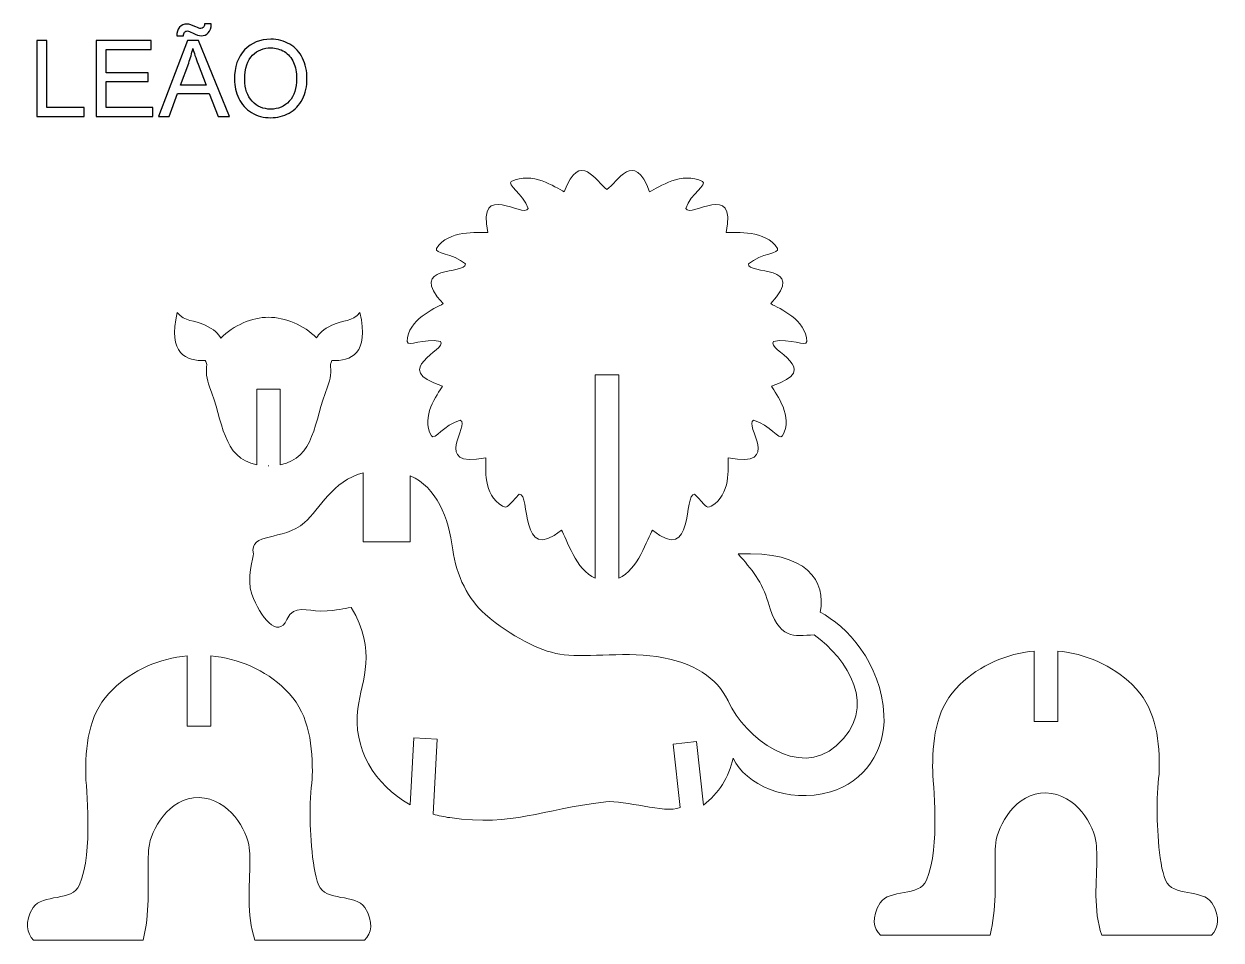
# Model space of a CAD drawing. Header units: centimetres. Extents: x -58 to 82, y -23 to 47.
# Drawn here: x -7.63 to 7.65, y -22.76 to -11.06 of the extents above; entities that cross this region are included whole.
import ezdxf

# ---------------------------------------------------------------- set-up
doc = ezdxf.new("R2010")
doc.units = ezdxf.units.CM
doc.header["$MEASUREMENT"] = 0
doc.layers.add('Camada 1', color=7, linetype='Continuous')

msp = doc.modelspace()

# ---------------------------------------------------------------- linework, layer by layer
at = {"layer": 'Camada 1', "color": 250}
for points, knots in [([(-5.68296, -11.21524), (-5.68342, -11.16944), (-5.67101, -11.13266), (-5.64529, -11.10536), (-5.64529, -11.10536), (-5.62024, -11.07806), (-5.58821, -11.06453), (-5.54895, -11.06453), (-5.54895, -11.06453), (-5.52165, -11.06453), (-5.48442, -11.07626), (-5.43727, -11.10017), (-5.43727, -11.10017), (-5.4111, -11.11349), (-5.39056, -11.12003), (-5.375, -11.12003), (-5.375, -11.12003), (-5.36101, -11.12003), (-5.35018, -11.11619), (-5.34273, -11.10852), (-5.34273, -11.10852), (-5.33506, -11.10063), (-5.32987, -11.08551), (-5.32672, -11.0625), (-5.32672, -11.0625), (-5.32672, -11.0625), (-5.24098, -11.0625), (-5.24098, -11.0625), (-5.24098, -11.0625), (-5.24211, -11.11281), (-5.25497, -11.15049), (-5.27888, -11.17553), (-5.27888, -11.17553), (-5.3028, -11.20057), (-5.33348, -11.21321), (-5.37049, -11.21321), (-5.37049, -11.21321), (-5.39824, -11.21321), (-5.43479, -11.2008), (-5.48013, -11.17621), (-5.48013, -11.17621), (-5.50969, -11.16041), (-5.53135, -11.15229), (-5.54489, -11.15229), (-5.54489, -11.15229), (-5.56, -11.15229), (-5.57196, -11.15771), (-5.58121, -11.16831), (-5.58121, -11.16831), (-5.59091, -11.17891), (-5.59565, -11.19448), (-5.5952, -11.21524), (-5.5952, -11.21524), (-5.5952, -11.21524), (-5.68296, -11.21524), (-5.68296, -11.21524)], [0, 0, 0, 0, 0.07142857, 0.07142857, 0.07142857, 0.07142857, 0.14285714, 0.14285714, 0.14285714, 0.14285714, 0.21428571, 0.21428571, 0.21428571, 0.21428571, 0.28571429, 0.28571429, 0.28571429, 0.28571429, 0.35714286, 0.35714286, 0.35714286, 0.35714286, 0.42857143, 0.42857143, 0.42857143, 0.42857143, 0.5, 0.5, 0.5, 0.5, 0.57142857, 0.57142857, 0.57142857, 0.57142857, 0.64285714, 0.64285714, 0.64285714, 0.64285714, 0.71428571, 0.71428571, 0.71428571, 0.71428571, 0.78571429, 0.78571429, 0.78571429, 0.78571429, 0.85714286, 0.85714286, 0.85714286, 0.85714286, 0.92857143, 0.92857143, 0.92857143, 0.92857143, 1, 1, 1, 1]), ([(-7.47052, -12.2436), (-7.47052, -12.2436), (-7.47052, -11.27458), (-7.47052, -11.27458), (-7.47052, -11.27458), (-7.47052, -11.27458), (-7.34215, -11.27458), (-7.34215, -11.27458), (-7.34215, -11.27458), (-7.34215, -11.27458), (-7.34215, -12.12921), (-7.34215, -12.12921), (-7.34215, -12.12921), (-7.34215, -12.12921), (-6.86497, -12.12921), (-6.86497, -12.12921), (-6.86497, -12.12921), (-6.86497, -12.12921), (-6.86497, -12.2436), (-6.86497, -12.2436), (-6.86497, -12.2436), (-6.86497, -12.2436), (-7.47052, -12.2436), (-7.47052, -12.2436)], [0, 0, 0, 0, 0.16666667, 0.16666667, 0.16666667, 0.16666667, 0.33333333, 0.33333333, 0.33333333, 0.33333333, 0.5, 0.5, 0.5, 0.5, 0.66666667, 0.66666667, 0.66666667, 0.66666667, 0.83333333, 0.83333333, 0.83333333, 0.83333333, 1, 1, 1, 1]), ([(-6.70952, -12.2436), (-6.70952, -12.2436), (-6.70952, -11.27458), (-6.70952, -11.27458), (-6.70952, -11.27458), (-6.70952, -11.27458), (-6.00898, -11.27458), (-6.00898, -11.27458), (-6.00898, -11.27458), (-6.00898, -11.27458), (-6.00898, -11.38896), (-6.00898, -11.38896), (-6.00898, -11.38896), (-6.00898, -11.38896), (-6.58137, -11.38896), (-6.58137, -11.38896), (-6.58137, -11.38896), (-6.58137, -11.38896), (-6.58137, -11.68565), (-6.58137, -11.68565), (-6.58137, -11.68565), (-6.58137, -11.68565), (-6.04531, -11.68565), (-6.04531, -11.68565), (-6.04531, -11.68565), (-6.04531, -11.68565), (-6.04531, -11.79936), (-6.04531, -11.79936), (-6.04531, -11.79936), (-6.04531, -11.79936), (-6.58137, -11.79936), (-6.58137, -11.79936), (-6.58137, -11.79936), (-6.58137, -11.79936), (-6.58137, -12.12921), (-6.58137, -12.12921), (-6.58137, -12.12921), (-6.58137, -12.12921), (-5.98642, -12.12921), (-5.98642, -12.12921), (-5.98642, -12.12921), (-5.98642, -12.12921), (-5.98642, -12.2436), (-5.98642, -12.2436), (-5.98642, -12.2436), (-5.98642, -12.2436), (-6.70952, -12.2436), (-6.70952, -12.2436)], [0, 0, 0, 0, 0.08333333, 0.08333333, 0.08333333, 0.08333333, 0.16666667, 0.16666667, 0.16666667, 0.16666667, 0.25, 0.25, 0.25, 0.25, 0.33333333, 0.33333333, 0.33333333, 0.33333333, 0.41666667, 0.41666667, 0.41666667, 0.41666667, 0.5, 0.5, 0.5, 0.5, 0.58333333, 0.58333333, 0.58333333, 0.58333333, 0.66666667, 0.66666667, 0.66666667, 0.66666667, 0.75, 0.75, 0.75, 0.75, 0.83333333, 0.83333333, 0.83333333, 0.83333333, 0.91666667, 0.91666667, 0.91666667, 0.91666667, 1, 1, 1, 1]), ([(-5.9158, -12.2436), (-5.9158, -12.2436), (-5.54353, -11.27458), (-5.54353, -11.27458), (-5.54353, -11.27458), (-5.54353, -11.27458), (-5.40546, -11.27458), (-5.40546, -11.27458), (-5.40546, -11.27458), (-5.40546, -11.27458), (-5.00882, -12.2436), (-5.00882, -12.2436), (-5.00882, -12.2436), (-5.00882, -12.2436), (-5.15502, -12.2436), (-5.15502, -12.2436), (-5.15502, -12.2436), (-5.15502, -12.2436), (-5.26806, -11.95007), (-5.26806, -11.95007), (-5.26806, -11.95007), (-5.26806, -11.95007), (-5.67326, -11.95007), (-5.67326, -11.95007), (-5.67326, -11.95007), (-5.67326, -11.95007), (-5.77953, -12.2436), (-5.77953, -12.2436), (-5.77953, -12.2436), (-5.77953, -12.2436), (-5.9158, -12.2436), (-5.9158, -12.2436)], [0, 0, 0, 0, 0.125, 0.125, 0.125, 0.125, 0.25, 0.25, 0.25, 0.25, 0.375, 0.375, 0.375, 0.375, 0.5, 0.5, 0.5, 0.5, 0.625, 0.625, 0.625, 0.625, 0.75, 0.75, 0.75, 0.75, 0.875, 0.875, 0.875, 0.875, 1, 1, 1, 1]), ([(-4.94542, -11.77161), (-4.94542, -11.61075), (-4.90233, -11.48485), (-4.81592, -11.39393), (-4.81592, -11.39393), (-4.72951, -11.303), (-4.61805, -11.25743), (-4.48133, -11.25743), (-4.48133, -11.25743), (-4.39198, -11.25743), (-4.31121, -11.27886), (-4.23947, -11.3215), (-4.23947, -11.3215), (-4.16772, -11.36437), (-4.1129, -11.42393), (-4.07522, -11.50042), (-4.07522, -11.50042), (-4.03754, -11.57668), (-4.01881, -11.66354), (-4.01881, -11.76033), (-4.01881, -11.76033), (-4.01881, -11.8587), (-4.03844, -11.94669), (-4.07815, -12.02407), (-4.07815, -12.02407), (-4.11786, -12.10169), (-4.17404, -12.16035), (-4.24669, -12.20028), (-4.24669, -12.20028), (-4.31956, -12.24022), (-4.39785, -12.26007), (-4.482, -12.26007), (-4.482, -12.26007), (-4.57338, -12.26007), (-4.65483, -12.23819), (-4.72657, -12.19396), (-4.72657, -12.19396), (-4.79854, -12.14997), (-4.85292, -12.08973), (-4.88992, -12.01347), (-4.88992, -12.01347), (-4.92692, -11.93744), (-4.94542, -11.85667), (-4.94542, -11.77161)], [0, 0, 0, 0, 0.09090909, 0.09090909, 0.09090909, 0.09090909, 0.18181818, 0.18181818, 0.18181818, 0.18181818, 0.27272727, 0.27272727, 0.27272727, 0.27272727, 0.36363636, 0.36363636, 0.36363636, 0.36363636, 0.45454545, 0.45454545, 0.45454545, 0.45454545, 0.54545455, 0.54545455, 0.54545455, 0.54545455, 0.63636364, 0.63636364, 0.63636364, 0.63636364, 0.72727273, 0.72727273, 0.72727273, 0.72727273, 0.81818182, 0.81818182, 0.81818182, 0.81818182, 0.90909091, 0.90909091, 0.90909091, 0.90909091, 1, 1, 1, 1]), ([(-5.63626, -11.84561), (-5.63626, -11.84561), (-5.30754, -11.84561), (-5.30754, -11.84561), (-5.30754, -11.84561), (-5.30754, -11.84561), (-5.40884, -11.57735), (-5.40884, -11.57735), (-5.40884, -11.57735), (-5.43952, -11.49591), (-5.46254, -11.4289), (-5.47743, -11.37633), (-5.47743, -11.37633), (-5.48984, -11.4386), (-5.50721, -11.50019), (-5.52977, -11.56156), (-5.52977, -11.56156), (-5.52977, -11.56156), (-5.63626, -11.84561), (-5.63626, -11.84561)], [0, 0, 0, 0, 0.2, 0.2, 0.2, 0.2, 0.4, 0.4, 0.4, 0.4, 0.6, 0.6, 0.6, 0.6, 0.8, 0.8, 0.8, 0.8, 1, 1, 1, 1]), ([(-4.81321, -11.77364), (-4.81321, -11.89051), (-4.78185, -11.98234), (-4.71913, -12.04957), (-4.71913, -12.04957), (-4.65618, -12.1168), (-4.57744, -12.15042), (-4.48268, -12.15042), (-4.48268, -12.15042), (-4.38612, -12.15042), (-4.3067, -12.11658), (-4.24443, -12.04867), (-4.24443, -12.04867), (-4.18216, -11.98076), (-4.1508, -11.88442), (-4.1508, -11.75965), (-4.1508, -11.75965), (-4.1508, -11.68091), (-4.16434, -11.6121), (-4.19096, -11.55321), (-4.19096, -11.55321), (-4.21758, -11.49433), (-4.25661, -11.44875), (-4.30783, -11.41626), (-4.30783, -11.41626), (-4.35927, -11.384), (-4.4168, -11.36776), (-4.48065, -11.36776), (-4.48065, -11.36776), (-4.57157, -11.36776), (-4.64964, -11.39889), (-4.71507, -11.46139), (-4.71507, -11.46139), (-4.7805, -11.52366), (-4.81321, -11.62789), (-4.81321, -11.77364)], [0, 0, 0, 0, 0.11111111, 0.11111111, 0.11111111, 0.11111111, 0.22222222, 0.22222222, 0.22222222, 0.22222222, 0.33333333, 0.33333333, 0.33333333, 0.33333333, 0.44444444, 0.44444444, 0.44444444, 0.44444444, 0.55555556, 0.55555556, 0.55555556, 0.55555556, 0.66666667, 0.66666667, 0.66666667, 0.66666667, 0.77777778, 0.77777778, 0.77777778, 0.77777778, 0.88888889, 0.88888889, 0.88888889, 0.88888889, 1, 1, 1, 1])]:
    msp.add_open_spline(points, degree=3, knots=knots, dxfattribs=at)
at = {"layer": 'Camada 1', "color": 250, "lineweight": 20}
for points, knots in [([(-0.33835, -18.13749), (-0.58171, -18.04842), (-0.70592, -17.62431), (-0.76942, -17.52694), (-0.76942, -17.52694), (-1.31459, -17.97431), (-1.15776, -17.05236), (-1.30844, -17.06759), (-1.30844, -17.06759), (-1.46008, -17.21885), (-1.44731, -17.25308), (-1.52119, -17.22126), (-1.52119, -17.22126), (-1.77532, -17.07259), (-1.73279, -16.73114), (-1.73623, -16.60459), (-1.73623, -16.60459), (-2.44659, -16.73606), (-1.9231, -16.17912), (-2.06171, -16.12155), (-2.06171, -16.12155), (-2.27358, -16.18136), (-2.38393, -16.38484), (-2.43099, -16.32261), (-2.43099, -16.32261), (-2.57191, -16.07454), (-2.35326, -15.79882), (-2.2889, -15.68759), (-2.2889, -15.68759), (-2.97406, -15.46787), (-2.22418, -15.2314), (-2.31357, -15.11646), (-2.31357, -15.11646), (-2.52889, -15.06876), (-2.7328, -15.19315), (-2.74042, -15.11718), (-2.74042, -15.11718), (-2.7304, -14.83618), (-2.39424, -14.70004), (-2.27927, -14.63396), (-2.27927, -14.63396), (-2.75564, -14.12196), (-1.98032, -14.26926), (-1.99654, -14.12774), (-1.99654, -14.12774), (-2.15761, -13.98534), (-2.40047, -13.99733), (-2.36659, -13.92796), (-2.36659, -13.92796), (-2.20829, -13.6893), (-1.84469, -13.72925), (-1.70992, -13.72599), (-1.70992, -13.72599), (-1.84989, -13.05893), (-1.25685, -13.55053), (-1.19556, -13.42035), (-1.19556, -13.42035), (-1.25922, -13.22139), (-1.47593, -13.11775), (-1.40967, -13.07359), (-1.40967, -13.07359), (-1.14551, -12.94121), (-0.85186, -13.14655), (-0.73347, -13.20703), (-0.73347, -13.20703), (-0.53447, -12.6598), (-0.32258, -13.08721), (-0.18835, -13.17567), (-0.18835, -13.17567), (-0.05412, -13.08721), (0.15777, -12.6598), (0.35677, -13.20703), (0.35677, -13.20703), (0.47516, -13.14655), (0.76881, -12.94121), (1.03297, -13.07359), (1.03297, -13.07359), (1.09923, -13.11775), (0.88252, -13.22139), (0.81886, -13.42035), (0.81886, -13.42035), (0.88015, -13.55053), (1.47319, -13.05893), (1.33322, -13.72599), (1.33322, -13.72599), (1.46799, -13.72925), (1.83159, -13.6893), (1.98989, -13.92796), (1.98989, -13.92796), (2.02377, -13.99733), (1.78091, -13.98534), (1.61984, -14.12774), (1.61984, -14.12774), (1.60362, -14.26926), (2.37894, -14.12196), (1.90257, -14.63396), (1.90257, -14.63396), (2.01754, -14.70004), (2.3537, -14.83618), (2.36372, -15.11718), (2.36372, -15.11718), (2.3561, -15.19315), (2.15219, -15.06876), (1.93687, -15.11646), (1.93687, -15.11646), (1.84748, -15.2314), (2.59736, -15.46787), (1.9122, -15.68759), (1.9122, -15.68759), (1.97656, -15.79882), (2.19521, -16.07454), (2.05429, -16.32261), (2.05429, -16.32261), (2.00723, -16.38484), (1.89688, -16.18136), (1.68501, -16.12155), (1.68501, -16.12155), (1.5464, -16.17912), (2.06989, -16.73606), (1.35953, -16.60459), (1.35953, -16.60459), (1.35609, -16.73114), (1.39862, -17.07259), (1.14449, -17.22126), (1.14449, -17.22126), (1.07061, -17.25308), (1.08338, -17.21885), (0.93174, -17.06759), (0.93174, -17.06759), (0.78106, -17.05236), (0.93789, -17.97431), (0.39272, -17.52694), (0.39272, -17.52694), (0.32922, -17.62431), (0.20501, -18.04842), (-0.03835, -18.13749), (-0.03835, -18.13749), (-0.03835, -18.13749), (-0.03835, -15.54357), (-0.03835, -15.54357), (-0.03835, -15.54357), (-0.03835, -15.54357), (-0.33835, -15.54357), (-0.33835, -15.54357), (-0.33835, -15.54357), (-0.33835, -15.54357), (-0.33835, -18.13749), (-0.33835, -18.13749)], [0, 0, 0, 0, 0.02702703, 0.02702703, 0.02702703, 0.02702703, 0.05405405, 0.05405405, 0.05405405, 0.05405405, 0.08108108, 0.08108108, 0.08108108, 0.08108108, 0.10810811, 0.10810811, 0.10810811, 0.10810811, 0.13513514, 0.13513514, 0.13513514, 0.13513514, 0.16216216, 0.16216216, 0.16216216, 0.16216216, 0.18918919, 0.18918919, 0.18918919, 0.18918919, 0.21621622, 0.21621622, 0.21621622, 0.21621622, 0.24324324, 0.24324324, 0.24324324, 0.24324324, 0.27027027, 0.27027027, 0.27027027, 0.27027027, 0.2972973, 0.2972973, 0.2972973, 0.2972973, 0.32432432, 0.32432432, 0.32432432, 0.32432432, 0.35135135, 0.35135135, 0.35135135, 0.35135135, 0.37837838, 0.37837838, 0.37837838, 0.37837838, 0.40540541, 0.40540541, 0.40540541, 0.40540541, 0.43243243, 0.43243243, 0.43243243, 0.43243243, 0.45945946, 0.45945946, 0.45945946, 0.45945946, 0.48648649, 0.48648649, 0.48648649, 0.48648649, 0.51351351, 0.51351351, 0.51351351, 0.51351351, 0.54054054, 0.54054054, 0.54054054, 0.54054054, 0.56756757, 0.56756757, 0.56756757, 0.56756757, 0.59459459, 0.59459459, 0.59459459, 0.59459459, 0.62162162, 0.62162162, 0.62162162, 0.62162162, 0.64864865, 0.64864865, 0.64864865, 0.64864865, 0.67567568, 0.67567568, 0.67567568, 0.67567568, 0.7027027, 0.7027027, 0.7027027, 0.7027027, 0.72972973, 0.72972973, 0.72972973, 0.72972973, 0.75675676, 0.75675676, 0.75675676, 0.75675676, 0.78378378, 0.78378378, 0.78378378, 0.78378378, 0.81081081, 0.81081081, 0.81081081, 0.81081081, 0.83783784, 0.83783784, 0.83783784, 0.83783784, 0.86486486, 0.86486486, 0.86486486, 0.86486486, 0.89189189, 0.89189189, 0.89189189, 0.89189189, 0.91891892, 0.91891892, 0.91891892, 0.91891892, 0.94594595, 0.94594595, 0.94594595, 0.94594595, 0.97297297, 0.97297297, 0.97297297, 0.97297297, 1, 1, 1, 1]), ([(-4.50991, -14.80784), (-4.29876, -14.80784), (-4.05762, -14.90854), (-3.89683, -15.07271), (-3.89683, -15.07271), (-3.86908, -15.01642), (-3.81058, -14.96178), (-3.69988, -14.90865), (-3.69988, -14.90865), (-3.55682, -14.83998), (-3.43933, -14.8685), (-3.34197, -14.74573), (-3.34197, -14.74573), (-3.2196, -15.27939), (-3.45803, -15.37037), (-3.70159, -15.3608), (-3.70159, -15.3608), (-3.70698, -15.37765), (-3.71346, -15.39348), (-3.72073, -15.40826), (-3.72073, -15.40826), (-3.70735, -15.4982), (-3.71696, -15.59496), (-3.75667, -15.6961), (-3.75667, -15.6961), (-3.93374, -16.14747), (-3.91999, -16.60836), (-4.35941, -16.69034), (-4.35941, -16.69034), (-4.35941, -16.69034), (-4.3594, -15.72454), (-4.3594, -15.72454), (-4.3594, -15.72454), (-4.3594, -15.72454), (-4.65941, -15.72448), (-4.65941, -15.72448), (-4.65941, -15.72448), (-4.65941, -15.72448), (-4.65939, -16.69025), (-4.65939, -16.69025), (-4.65939, -16.69025), (-5.10037, -16.60713), (-5.08878, -16.1372), (-5.26317, -15.6961), (-5.26317, -15.6961), (-5.30269, -15.59618), (-5.31164, -15.49975), (-5.29736, -15.40966), (-5.29736, -15.40966), (-5.30492, -15.3945), (-5.31162, -15.37817), (-5.31719, -15.3608), (-5.31719, -15.3608), (-5.56082, -15.37038), (-5.79918, -15.27941), (-5.67684, -14.74574), (-5.67684, -14.74574), (-5.57949, -14.8685), (-5.46199, -14.84001), (-5.31887, -14.90865), (-5.31887, -14.90865), (-5.20614, -14.96274), (-5.14759, -15.01842), (-5.12049, -15.07582), (-5.12049, -15.07582), (-4.96007, -14.91096), (-4.72049, -14.80784), (-4.50991, -14.80784)], [0, 0, 0, 0, 0.05882353, 0.05882353, 0.05882353, 0.05882353, 0.11764706, 0.11764706, 0.11764706, 0.11764706, 0.17647059, 0.17647059, 0.17647059, 0.17647059, 0.23529412, 0.23529412, 0.23529412, 0.23529412, 0.29411765, 0.29411765, 0.29411765, 0.29411765, 0.35294118, 0.35294118, 0.35294118, 0.35294118, 0.41176471, 0.41176471, 0.41176471, 0.41176471, 0.47058824, 0.47058824, 0.47058824, 0.47058824, 0.52941176, 0.52941176, 0.52941176, 0.52941176, 0.58823529, 0.58823529, 0.58823529, 0.58823529, 0.64705882, 0.64705882, 0.64705882, 0.64705882, 0.70588235, 0.70588235, 0.70588235, 0.70588235, 0.76470588, 0.76470588, 0.76470588, 0.76470588, 0.82352941, 0.82352941, 0.82352941, 0.82352941, 0.88235294, 0.88235294, 0.88235294, 0.88235294, 0.94117647, 0.94117647, 0.94117647, 0.94117647, 1, 1, 1, 1]), ([(0.44844, -19.14167), (0.91452, -19.20771), (1.22066, -19.41895), (1.35395, -19.6992), (1.35395, -19.6992), (1.35395, -19.6992), (1.35403, -19.69926), (1.35403, -19.69926), (1.35403, -19.69926), (1.35526, -19.70192), (1.35662, -19.70464), (1.35785, -19.70736), (1.35785, -19.70736), (1.35785, -19.70736), (1.35817, -19.7081), (1.35817, -19.7081), (1.35817, -19.7081), (1.58142, -20.18809), (2.26267, -20.70042), (2.73904, -20.28192), (2.73904, -20.28192), (3.29914, -19.78987), (2.87889, -19.17212), (2.45784, -18.8614), (2.45784, -18.8614), (2.19659, -18.88173), (2.00635, -18.93259), (1.8692, -18.44536), (1.8692, -18.44536), (1.79954, -18.19788), (1.65629, -18.02022), (1.4874, -17.83053), (1.4874, -17.83053), (2.3738, -17.78388), (2.61661, -18.18646), (2.53349, -18.57276), (2.53349, -18.57276), (2.86956, -18.74906), (3.3161, -19.22082), (3.34936, -19.88815), (3.34936, -19.88815), (3.37179, -20.33811), (3.09777, -20.74483), (2.66445, -20.86837), (2.66445, -20.86837), (2.10819, -21.02695), (1.58065, -20.77196), (1.42216, -20.44008), (1.42216, -20.44008), (1.42216, -20.44008), (1.42203, -20.44003), (1.42203, -20.44003), (1.42203, -20.44003), (1.37185, -20.68139), (1.2349, -20.88844), (1.04444, -21.03871), (1.04444, -21.03871), (1.04444, -21.03871), (0.95366, -20.22391), (0.95366, -20.22391), (0.95366, -20.22391), (0.95366, -20.22391), (0.65551, -20.25713), (0.65551, -20.25713), (0.65551, -20.25713), (0.65551, -20.25713), (0.74583, -21.06786), (0.74583, -21.06786), (0.74583, -21.06786), (0.54526, -21.15024), (0.04266, -20.96778), (-0.20356, -20.99555), (-0.20356, -20.99555), (-1.06165, -21.09235), (-1.35618, -21.3133), (-2.19576, -21.19763), (-2.19576, -21.19763), (-2.26827, -21.18765), (-2.33868, -21.17255), (-2.40671, -21.15297), (-2.40671, -21.15297), (-2.40671, -21.15297), (-2.35453, -20.19506), (-2.35453, -20.19506), (-2.35453, -20.19506), (-2.35453, -20.19506), (-2.65407, -20.17864), (-2.65407, -20.17864), (-2.65407, -20.17864), (-2.65407, -20.17864), (-2.70057, -21.03263), (-2.70057, -21.03263), (-2.70057, -21.03263), (-3.15879, -20.78304), (-3.439, -20.30474), (-3.36969, -19.8017), (-3.36969, -19.8017), (-3.31867, -19.43116), (-3.11978, -19.07538), (-3.45317, -18.51358), (-3.45317, -18.51358), (-3.57, -18.52783), (-3.58918, -18.55015), (-3.85019, -18.55932), (-3.85019, -18.55932), (-4.00525, -18.56477), (-4.18515, -18.4662), (-4.27666, -18.66663), (-4.27666, -18.66663), (-4.39301, -18.92151), (-4.61375, -18.63452), (-4.72335, -18.34589), (-4.72335, -18.34589), (-4.79836, -18.14841), (-4.69548, -17.8694), (-4.7037, -17.82871), (-4.7037, -17.82871), (-4.76104, -17.54585), (-4.32694, -17.67155), (-4.05024, -17.43012), (-4.05024, -17.43012), (-3.84857, -17.25422), (-3.70244, -16.89828), (-3.30034, -16.79522), (-3.30034, -16.79522), (-3.30034, -16.79522), (-3.30032, -17.67479), (-3.30032, -17.67479), (-3.30032, -17.67479), (-3.30032, -17.67479), (-3.00034, -17.67473), (-3.00034, -17.67473), (-3.00034, -17.67473), (-3.00034, -17.67473), (-2.70036, -17.67459), (-2.70036, -17.67459), (-2.70036, -17.67459), (-2.70036, -17.67459), (-2.70035, -16.83126), (-2.70035, -16.83126), (-2.70035, -16.83126), (-2.36456, -16.97754), (-2.20785, -17.36579), (-2.15757, -17.77609), (-2.15757, -17.77609), (-2.11824, -18.09749), (-1.95113, -18.42659), (-1.7438, -18.60097), (-1.7438, -18.60097), (-1.40108, -18.88919), (-1.06562, -19.05942), (-0.78857, -19.11127), (-0.78857, -19.11127), (-0.51147, -19.16314), (-0.01764, -19.07563), (0.44844, -19.14167)], [0, 0, 0, 0, 0.02564103, 0.02564103, 0.02564103, 0.02564103, 0.05128205, 0.05128205, 0.05128205, 0.05128205, 0.07692308, 0.07692308, 0.07692308, 0.07692308, 0.1025641, 0.1025641, 0.1025641, 0.1025641, 0.12820513, 0.12820513, 0.12820513, 0.12820513, 0.15384615, 0.15384615, 0.15384615, 0.15384615, 0.17948718, 0.17948718, 0.17948718, 0.17948718, 0.20512821, 0.20512821, 0.20512821, 0.20512821, 0.23076923, 0.23076923, 0.23076923, 0.23076923, 0.25641026, 0.25641026, 0.25641026, 0.25641026, 0.28205128, 0.28205128, 0.28205128, 0.28205128, 0.30769231, 0.30769231, 0.30769231, 0.30769231, 0.33333333, 0.33333333, 0.33333333, 0.33333333, 0.35897436, 0.35897436, 0.35897436, 0.35897436, 0.38461538, 0.38461538, 0.38461538, 0.38461538, 0.41025641, 0.41025641, 0.41025641, 0.41025641, 0.43589744, 0.43589744, 0.43589744, 0.43589744, 0.46153846, 0.46153846, 0.46153846, 0.46153846, 0.48717949, 0.48717949, 0.48717949, 0.48717949, 0.51282051, 0.51282051, 0.51282051, 0.51282051, 0.53846154, 0.53846154, 0.53846154, 0.53846154, 0.56410256, 0.56410256, 0.56410256, 0.56410256, 0.58974359, 0.58974359, 0.58974359, 0.58974359, 0.61538462, 0.61538462, 0.61538462, 0.61538462, 0.64102564, 0.64102564, 0.64102564, 0.64102564, 0.66666667, 0.66666667, 0.66666667, 0.66666667, 0.69230769, 0.69230769, 0.69230769, 0.69230769, 0.71794872, 0.71794872, 0.71794872, 0.71794872, 0.74358974, 0.74358974, 0.74358974, 0.74358974, 0.76923077, 0.76923077, 0.76923077, 0.76923077, 0.79487179, 0.79487179, 0.79487179, 0.79487179, 0.82051282, 0.82051282, 0.82051282, 0.82051282, 0.84615385, 0.84615385, 0.84615385, 0.84615385, 0.87179487, 0.87179487, 0.87179487, 0.87179487, 0.8974359, 0.8974359, 0.8974359, 0.8974359, 0.92307692, 0.92307692, 0.92307692, 0.92307692, 0.94871795, 0.94871795, 0.94871795, 0.94871795, 0.97435897, 0.97435897, 0.97435897, 0.97435897, 1, 1, 1, 1]), ([(-4.5047, -16.70315), (-4.5047, -16.70315), (-4.50991, -16.70322), (-4.50991, -16.70322), (-4.50991, -16.70322), (-4.50991, -16.70322), (-4.51466, -16.70315), (-4.51466, -16.70315), (-4.51466, -16.70315), (-4.51466, -16.70315), (-4.5047, -16.70315), (-4.5047, -16.70315)], [0, 0, 0, 0, 0.33333333, 0.33333333, 0.33333333, 0.33333333, 0.66666667, 0.66666667, 0.66666667, 0.66666667, 1, 1, 1, 1]), ([(5.56801, -19.07024), (5.92242, -19.1027), (6.26144, -19.25247), (6.51939, -19.49889), (6.51939, -19.49889), (6.80622, -19.77223), (6.86553, -20.15374), (6.86553, -20.54933), (6.86553, -20.54933), (6.86553, -20.6596), (6.83945, -20.82842), (6.83624, -21.02473), (6.83624, -21.02473), (6.83303, -21.22104), (6.85256, -21.77503), (6.94365, -21.99548), (6.94365, -21.99548), (7.03474, -22.21595), (7.41756, -22.10314), (7.53572, -22.28589), (7.53572, -22.28589), (7.65388, -22.46866), (7.61753, -22.61713), (7.53041, -22.70027), (7.53041, -22.70027), (7.53041, -22.70027), (6.72069, -22.70027), (6.72069, -22.70027), (6.72069, -22.70027), (6.72069, -22.70027), (6.13097, -22.70027), (6.13097, -22.70027), (6.13097, -22.70027), (6.01787, -22.3716), (6.0675, -22.02149), (6.0675, -21.68247), (6.0675, -21.68247), (6.0675, -21.62721), (6.06448, -21.57324), (6.05877, -21.52114), (6.05877, -21.52114), (6.03503, -21.30469), (5.8104, -20.89139), (5.41801, -20.88187), (5.41801, -20.88187), (5.02562, -20.87235), (4.80099, -21.30469), (4.77725, -21.52114), (4.77725, -21.52114), (4.77154, -21.57324), (4.76852, -21.62721), (4.76852, -21.68247), (4.76852, -21.68247), (4.76852, -22.02149), (4.78706, -22.3596), (4.70505, -22.70027), (4.70505, -22.70027), (4.70505, -22.70027), (4.11533, -22.70027), (4.11533, -22.70027), (4.11533, -22.70027), (4.11533, -22.70027), (3.71047, -22.70027), (3.71047, -22.70027), (3.71047, -22.70027), (3.71047, -22.70027), (3.30561, -22.70027), (3.30561, -22.70027), (3.30561, -22.70027), (3.21849, -22.61713), (3.18214, -22.46866), (3.3003, -22.28589), (3.3003, -22.28589), (3.41846, -22.10314), (3.80127, -22.21595), (3.89237, -21.99548), (3.89237, -21.99548), (4.07459, -21.55451), (3.97049, -20.76987), (3.97049, -20.54933), (3.97049, -20.54933), (3.97049, -20.15172), (4.0296, -19.77242), (4.31663, -19.49889), (4.31663, -19.49889), (4.57458, -19.25247), (4.9136, -19.1027), (5.26801, -19.07024), (5.26801, -19.07024), (5.26801, -19.07024), (5.26801, -19.96819), (5.26801, -19.96819), (5.26801, -19.96819), (5.26801, -19.96819), (5.56801, -19.96819), (5.56801, -19.96819), (5.56801, -19.96819), (5.56801, -19.96819), (5.56801, -19.07024), (5.56801, -19.07024)], [0, 0, 0, 0, 0.04, 0.04, 0.04, 0.04, 0.08, 0.08, 0.08, 0.08, 0.12, 0.12, 0.12, 0.12, 0.16, 0.16, 0.16, 0.16, 0.2, 0.2, 0.2, 0.2, 0.24, 0.24, 0.24, 0.24, 0.28, 0.28, 0.28, 0.28, 0.32, 0.32, 0.32, 0.32, 0.36, 0.36, 0.36, 0.36, 0.4, 0.4, 0.4, 0.4, 0.44, 0.44, 0.44, 0.44, 0.48, 0.48, 0.48, 0.48, 0.52, 0.52, 0.52, 0.52, 0.56, 0.56, 0.56, 0.56, 0.6, 0.6, 0.6, 0.6, 0.64, 0.64, 0.64, 0.64, 0.68, 0.68, 0.68, 0.68, 0.72, 0.72, 0.72, 0.72, 0.76, 0.76, 0.76, 0.76, 0.8, 0.8, 0.8, 0.8, 0.84, 0.84, 0.84, 0.84, 0.88, 0.88, 0.88, 0.88, 0.92, 0.92, 0.92, 0.92, 0.96, 0.96, 0.96, 0.96, 1, 1, 1, 1]), ([(-5.24759, -19.13058), (-4.89318, -19.16304), (-4.55416, -19.31281), (-4.29621, -19.55923), (-4.29621, -19.55923), (-4.00938, -19.83257), (-3.95007, -20.21408), (-3.95007, -20.60967), (-3.95007, -20.60967), (-3.95007, -20.71994), (-3.97615, -20.88876), (-3.97936, -21.08507), (-3.97936, -21.08507), (-3.98257, -21.28138), (-3.96304, -21.83537), (-3.87195, -22.05582), (-3.87195, -22.05582), (-3.78086, -22.27629), (-3.39804, -22.16348), (-3.27988, -22.34623), (-3.27988, -22.34623), (-3.16172, -22.529), (-3.19807, -22.67747), (-3.28519, -22.76061), (-3.28519, -22.76061), (-3.28519, -22.76061), (-4.09491, -22.76061), (-4.09491, -22.76061), (-4.09491, -22.76061), (-4.09491, -22.76061), (-4.68463, -22.76061), (-4.68463, -22.76061), (-4.68463, -22.76061), (-4.79773, -22.43194), (-4.7481, -22.08183), (-4.7481, -21.74281), (-4.7481, -21.74281), (-4.7481, -21.68755), (-4.75112, -21.63358), (-4.75683, -21.58148), (-4.75683, -21.58148), (-4.78057, -21.36503), (-5.0052, -20.95173), (-5.39759, -20.94221), (-5.39759, -20.94221), (-5.78998, -20.93269), (-6.01461, -21.36503), (-6.03835, -21.58148), (-6.03835, -21.58148), (-6.04406, -21.63358), (-6.04708, -21.68755), (-6.04708, -21.74281), (-6.04708, -21.74281), (-6.04708, -22.08183), (-6.02854, -22.41994), (-6.11055, -22.76061), (-6.11055, -22.76061), (-6.11055, -22.76061), (-6.70027, -22.76061), (-6.70027, -22.76061), (-6.70027, -22.76061), (-6.70027, -22.76061), (-7.10513, -22.76061), (-7.10513, -22.76061), (-7.10513, -22.76061), (-7.10513, -22.76061), (-7.50999, -22.76061), (-7.50999, -22.76061), (-7.50999, -22.76061), (-7.59711, -22.67747), (-7.63346, -22.529), (-7.5153, -22.34623), (-7.5153, -22.34623), (-7.39714, -22.16348), (-7.01433, -22.27629), (-6.92323, -22.05582), (-6.92323, -22.05582), (-6.74101, -21.61485), (-6.84511, -20.83021), (-6.84511, -20.60967), (-6.84511, -20.60967), (-6.84511, -20.21206), (-6.786, -19.83276), (-6.49897, -19.55923), (-6.49897, -19.55923), (-6.24102, -19.31281), (-5.902, -19.16304), (-5.54759, -19.13058), (-5.54759, -19.13058), (-5.54759, -19.13058), (-5.54759, -20.02853), (-5.54759, -20.02853), (-5.54759, -20.02853), (-5.54759, -20.02853), (-5.24759, -20.02853), (-5.24759, -20.02853), (-5.24759, -20.02853), (-5.24759, -20.02853), (-5.24759, -19.13058), (-5.24759, -19.13058)], [0, 0, 0, 0, 0.04, 0.04, 0.04, 0.04, 0.08, 0.08, 0.08, 0.08, 0.12, 0.12, 0.12, 0.12, 0.16, 0.16, 0.16, 0.16, 0.2, 0.2, 0.2, 0.2, 0.24, 0.24, 0.24, 0.24, 0.28, 0.28, 0.28, 0.28, 0.32, 0.32, 0.32, 0.32, 0.36, 0.36, 0.36, 0.36, 0.4, 0.4, 0.4, 0.4, 0.44, 0.44, 0.44, 0.44, 0.48, 0.48, 0.48, 0.48, 0.52, 0.52, 0.52, 0.52, 0.56, 0.56, 0.56, 0.56, 0.6, 0.6, 0.6, 0.6, 0.64, 0.64, 0.64, 0.64, 0.68, 0.68, 0.68, 0.68, 0.72, 0.72, 0.72, 0.72, 0.76, 0.76, 0.76, 0.76, 0.8, 0.8, 0.8, 0.8, 0.84, 0.84, 0.84, 0.84, 0.88, 0.88, 0.88, 0.88, 0.92, 0.92, 0.92, 0.92, 0.96, 0.96, 0.96, 0.96, 1, 1, 1, 1])]:
    msp.add_open_spline(points, degree=3, knots=knots, dxfattribs=at)

doc.saveas('drawing.dxf')
